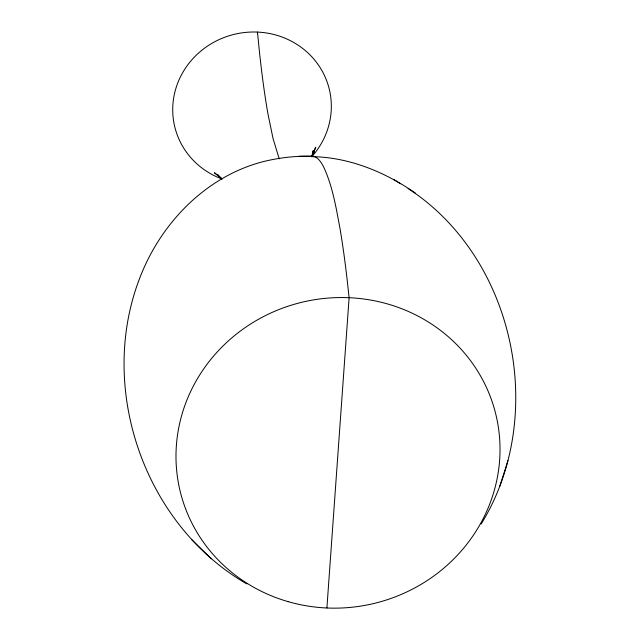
<?xml version="1.0" encoding="UTF-8"?>
<svg xmlns="http://www.w3.org/2000/svg" width="640" height="640" viewBox="0 0 640 640"><rect width="100%" height="100%" fill="white"/><g stroke="black" fill="none" stroke-linecap="round" stroke-linejoin="round"><path stroke-width="0.96" d="M326.896 607.984L349.112 297.712L347.056 278.92A1000.352 89.952 -87.5 0 0 340.128 229.232C336.12 207.848 332.632 185.904 323.24 166.08C320.896 162.12 318.312 157.608 313.56 156.312C298.568 155.768 283.584 157.168 268.92 160.304C209 173.256 161.64 221.224 140.04 277.344C96.872 387.488 143.992 524.808 246.808 583.904M257.384 32.816L257.464 32.08L259.32 50.672A918.376 82.576 -87.5 0 0 268.016 114.232L273.048 138.544L279.208 158.84M312.2 156.608L312.84 150.976L312.32 155.336M481.168 523.984C547.904 415.888 515.152 258.176 408.112 188.528M312.328 156.08L313.784 150.52L312.2 155.456L315.76 147.176L313.392 152.648M499.92 485.928L507.968 460.616M312.04 155.2L314.552 151.608M311.032 156.632C348.576 156.944 385.032 171.912 415.528 193.216M299.08 156.296L311.888 156.288M393.744 179.48L400.504 183.76M219.336 176.616L214.416 172.76L221.416 178.376L217.392 174.48L221.944 179.416M191.392 539.312L211.368 558.776M221.4 178.784A79.52 75.792 -14 0 1 182.544 72.88A79.52 75.792 -14 0 1 297.432 44.728A79.52 75.792 -14 0 1 311.84 156.624M288.04 601.624A162.448 154.848 -14 0 0 496.456 417.04A162.448 154.848 -14 0 0 229.504 339.88A162.448 154.848 -14 0 0 288.04 601.624"/></g></svg>
